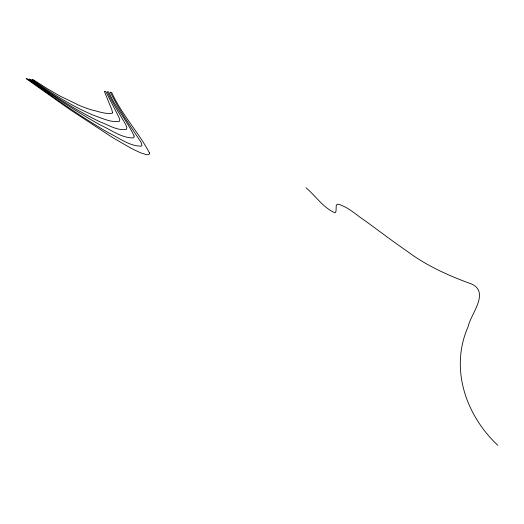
<?xml version="1.0" encoding="UTF-8"?>
<svg xmlns="http://www.w3.org/2000/svg" width="524" height="524" viewBox="0 0 524 524"><rect width="100%" height="100%" fill="white"/><g stroke="black" fill="none" stroke-linecap="round" stroke-linejoin="round"><path stroke-width="0.79" d="M306.101 187.795C315.638 195.93 323.328 207.91 335.065 212.842L336.008 211.264L336.244 205.526L336.88 204.576L338.052 204.163C348.761 207.144 357.034 215.665 366.237 221.56C379.769 231.51 393.19 241.603 407.004 251.153C426.516 265.786 448.76 275.775 471.554 284.001C490.137 292.516 470.578 314.276 468.102 326.707C449.684 368.47 465.639 415.1 497.8 445.308M134.085 135.991L134.033 137.177L133.397 137.93C121.411 138.048 110.846 129.723 100.248 124.941C75.587 111.232 52.125 95.486 29.134 79.163L30.595 79.406C52.76 95.119 75.561 110.171 100.13 121.889C108.455 124.922 117.297 130.935 126.402 129.421L126.847 127.568L125.622 124.345L114.854 106.051A499.365 163.403 29.2 0 1 107.282 91.772L108.75 92.008C115.411 107.669 127.07 120.638 134.085 135.991M149.478 152.982L149.281 154.161L148.292 154.731L146.432 154.678L140.301 152.707L131.308 148.377L112.791 137.681L69.889 109.536L26.2 78.692L27.667 78.928C53.985 97.798 80.519 116.498 108.52 132.814C118.974 137.76 129.415 146.275 141.369 146.144L141.899 145.371L141.12 142.423L124.516 117.245L117.494 105.724L110.217 92.244L111.684 92.486C121.509 114.324 138.474 132.015 149.478 152.982M112.542 112.686L112.26 113.217C105.403 114.396 98.198 111.317 91.477 109.863A57.083 18.681 29.2 0 1 79.884 105.684L59.847 95.964L47.54 88.825L33.529 79.877L32.062 79.641C51.765 93.279 72.089 106.379 94.294 115.594C102.278 118.123 110.957 122.839 119.452 121.286L119.786 119.708L118.778 116.957L105.815 91.536L104.348 91.3L111.789 109.627L112.542 112.686"/></g></svg>
